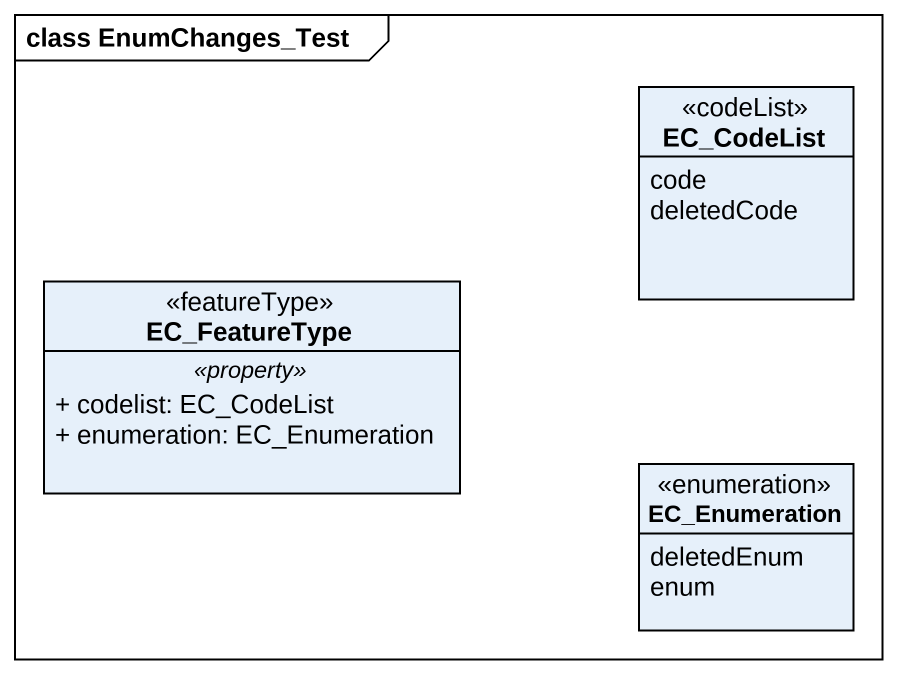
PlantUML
@startuml
mainframe class EnumChanges_Test
hide circle
hide empty members
skinparam classAttributeIconSize 0
class EC_CodeList <<codeList>> {
  code
  deletedCode
}
class EC_FeatureType <<featureType>> {
  .. <<property>> ..
  + codelist: EC_CodeList
  + enumeration: EC_Enumeration
}
enum EC_Enumeration {
  deletedEnum
  enum
}
@enduml
